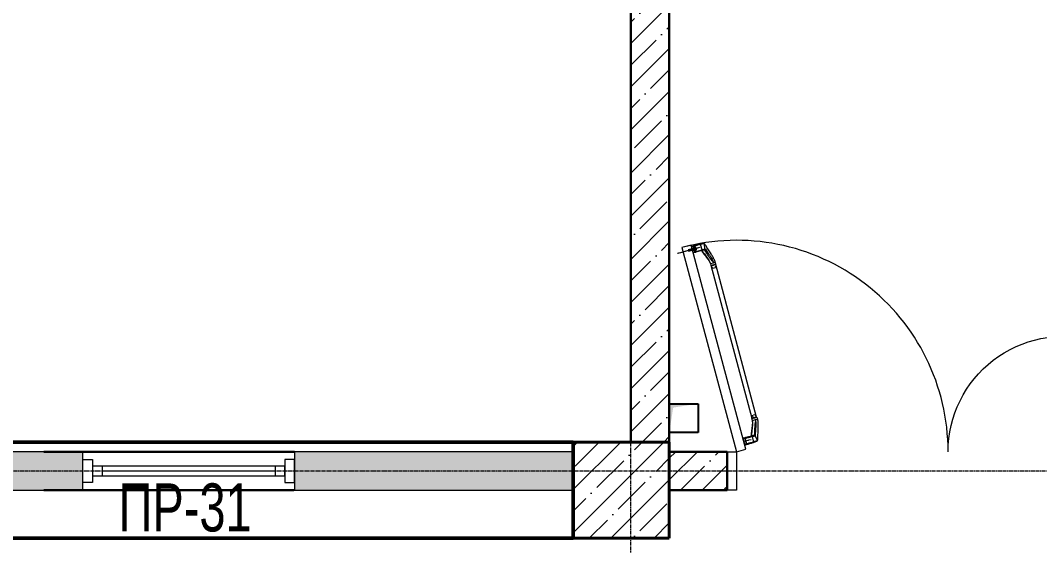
# Model space of a CAD drawing. Header units: millimetres. Extents: x -7155 to 483283, y -227682 to 148426.
# Drawn here: x 21025 to 26326, y 90511 to 93245 of the extents above; entities that cross this region are included whole.
import ezdxf
from ezdxf.enums import TextEntityAlignment as Align

# ---------------------------------------------------------------- set-up
doc = ezdxf.new("R2010")
doc.units = ezdxf.units.MM
for name, pattern in [('CENTER2', [28.575, 19.05, -3.175, 3.175, -3.175]), ('CENTERLINE', [30, 12, -1.5, 3, -1.5, 12]), ('HIDDEN', [9.525, 6.35, -3.175]), ('HIDDEN2', [4.7625, 3.175, -1.5875])]:
    doc.linetypes.add(name, pattern=pattern)
for name, color, linetype, lineweight in [('АР_Двери_внутренние', 5, 'Continuous', 9), ('АР_Двери_внутренние_антипаника', 7, 'Continuous', 0), ('АР_Колонны', 70, 'Continuous', 30), ('АР_Окна', 4, 'Continuous', 5), ('АР_Стены ЖБ', 7, 'Continuous', 30), ('АР_Стены ПЕНОблок', 52, 'Continuous', 20), ('АР_Штриховка', 8, 'Continuous', 0)]:
    doc.layers.add(name, color=color, linetype=linetype, lineweight=lineweight)
for name, color, linetype, lineweight, true_color in [('АР_Оси_РД_100', 7, 'Continuous', 0, 0x525252), ('РД_Витраж_вн', 7, 'Continuous', 25, 0x148aff), ('РД_Оси_100', 7, 'Continuous', 0, 0x525252)]:
    doc.layers.add(name, color=color, linetype=linetype, lineweight=lineweight, true_color=true_color)
for name, color, linetype, lineweight, plot in [('КР_Балки-0.5', 60, 'Continuous', 50, False), ('РД_Проем', 230, 'Continuous', 0, False), ('РД_проем_инж перемыч_подсчет', 50, 'Continuous', 30, False)]:
    doc.layers.add(name, color=color, linetype=linetype, lineweight=lineweight, plot=plot)
doc.layers.add('РД_Перемычка инж проемов', color=5, linetype='Continuous')
doc.styles.add('Arial0', font='arial.ttf')
doc.styles.add('ккк', font='isocpeur.ttf', dxfattribs={"width": 0.85, "oblique": 15})

# ---------------------------------------------------------------- blocks, each defined once
blk = doc.blocks.new('СОШ_2200_АР_ОСИ_М100_28.05.24')
at = {"layer": 'АР_Оси_РД_100', "linetype": 'CENTER2'}
for p, q in [((24200, -6155), (24200, 139938.679)), ((-5954.958, 90900), (119910, 90900))]:
    blk.add_line(p, q, dxfattribs=at)
blk = doc.blocks.new('MOK-МаркаПеремычки')
at = {"color": 0, "style": 'ккк', "oblique": 15, "width": 0.85}
blk.add_attdef('АР-ПРОЕМ:ПЕРЕМЫЧКА', text='', height=2.5, dxfattribs=at).set_placement((0, 0), align=Align.MIDDLE)

msp = doc.modelspace()

# ---------------------------------------------------------------- hatches: boundary and pattern name
at = {"layer": 'АР_Штриховка', "linetype": 'Continuous', "lineweight": 5, "true_color": 0x000000}
h = msp.add_hatch(dxfattribs=at)
h.set_pattern_fill('ANSI35', color=18, scale=25, angle=-360, style=0)
h.paths.add_polyline_path([(24400, 100100), (24200, 100100), (24200, 91050), (24400, 91050)], flags=0)
h = msp.add_hatch(dxfattribs=at)
h.set_pattern_fill('ANSI35', color=18, scale=25, style=0)
h.paths.add_polyline_path([(23900, 90550), (24400, 90550), (24400, 91050), (23900, 91050)], flags=0)
at = {"layer": 'АР_Штриховка', "linetype": 'Continuous', "lineweight": 0, "true_color": 0x000000}
h = msp.add_hatch(dxfattribs=at)
h.set_pattern_fill('AR-CONC', color=18, angle=45, style=0)
h.paths.add_polyline_path([(23900, 90800), (23900, 91000), (22450, 91000), (22450, 90800)], flags=0)
h.paths.add_polyline_path([(21350, 90800), (21350, 91000), (20840, 91000), (20773.3, 90950), (20840, 90800)], flags=0)
h.paths.add_polyline_path([(20840, 90800), (20773.3, 90950), (20640, 91000), (19650, 91000), (19650, 90800)], flags=0)
at = {"layer": 'АР_Штриховка', "linetype": 'Continuous', "lineweight": 5, "true_color": 0x000000}
h = msp.add_hatch(dxfattribs=at)
h.set_pattern_fill('ANSI35', color=18, scale=25, angle=360, style=0)
h.paths.add_polyline_path([(28600, 90800), (28400, 91000), (26500, 91000), (26500, 90800)], flags=0)
h.paths.add_polyline_path([(24700, 90800), (24700, 91000), (24400, 91000), (24400, 90800)], flags=0)

# ---------------------------------------------------------------- linework, layer by layer
at = {"color": 18, "linetype": 'Continuous', "true_color": 0x000000}
for p, q in [((24400, 91100), (24400, 91250)), ((24400, 91250), (24550, 91250)), ((24550, 91250), (24550, 91100)), ((24550, 91100), (24400, 91100))]:
    msp.add_line(p, q, dxfattribs=at)
msp.add_solid([(24400, 91100), (24400, 91250), (24420.2, 91229.5), (24550, 91250)], dxfattribs=at)
at = {"layer": 'АР_Двери_внутренние', "color": 18, "linetype": 'Continuous', "lineweight": 9, "true_color": 0x000000}
for points in [[(24750, 91000), (24798.3, 91012.9), (24513.6, 92075.5), (24465.3, 92062.5)], [(24750, 90800), (24700, 90800), (24700, 91000), (24750, 91000)]]:
    msp.add_lwpolyline(points, close=True, dxfattribs=at)
msp.add_arc((24750, 91000), 1100, 0, 105, dxfattribs=at)
at = {"layer": 'АР_Двери_внутренние', "color": 18, "linetype": 'Continuous', "lineweight": 9, "true_color": 0x000000, "extrusion": (0, 0, -1)}
msp.add_arc((-26450, 91000), 600, 0, 105, dxfattribs=at)
at = {"layer": 'АР_Двери_внутренние_антипаника', "color": 18, "linetype": 'Continuous', "true_color": 0x000000}
for p, q in [((24550.9, 92076), (24546.9, 92074.9)), ((24554.5, 92076.9), (24550.9, 92076)), ((24558.4, 92077.8), (24554.5, 92076.9)), ((24562.4, 92078.7), (24558.4, 92077.8)), ((24560.2, 92080.2), (24560.9, 92080.2)), ((24560.9, 92080.2), (24569.6, 92082)), ((24560.9, 92080.2), (24561.5, 92079.9)), ((24561.5, 92079.9), (24562, 92079.4)), ((24562, 92079.4), (24562.4, 92078.7)), ((24580.8, 92082.2), (24562.4, 92078.6)), ((24562.8, 92080.6), (24562.4, 92080.5)), ((24570, 92050.1), (24562.4, 92078.7)), ((24570, 92050.2), (24562.4, 92078.6)), ((24569.6, 92082), (24578.8, 92083.7)), ((24579.1, 92083.7), (24578.8, 92083.7)), ((24579.4, 92083.7), (24579.1, 92083.7)), ((24580, 92083.4), (24579.4, 92083.7)), ((24581.1, 92083.5), (24579.4, 92083.7)), ((24580.5, 92082.9), (24580, 92083.4)), ((24580.8, 92082.2), (24580.5, 92082.9)), ((24581.5, 92082.1), (24580.8, 92082.2)), ((24583.1, 92082.1), (24581.1, 92083.5)), ((24582.3, 92081.7), (24581.5, 92082.1)), ((24583.7, 92080.6), (24582.3, 92081.7)), ((24584.4, 92080.8), (24583.1, 92082.1)), ((24583.2, 92082.1), (24583.1, 92082.1)), ((24583.6, 92081.4), (24583.2, 92082.1)), ((24583.7, 92080.6), (24583.6, 92081.4)), ((24585.5, 92055.7), (24583.7, 92080.6)), ((24585.5, 92079.1), (24584.4, 92080.8)), ((24590.9, 92070.6), (24585.5, 92079.1)), ((24518.7, 92056.3), (24497.2, 92050.6)), ((24498, 92047.6), (24518.9, 92055.6)), ((24520.9, 92048.4), (24498.8, 92044.8)), ((24521.1, 92047.6), (24499.6, 92041.9)), ((24515.2, 92069.6), (24524.3, 92071.9)), ((24524.6, 92034.3), (24515.2, 92069.6)), ((24524.7, 92067.9), (24516.2, 92065.7)), ((24523.6, 92038.2), (24532, 92040.6)), ((24524.1, 92071.6), (24524.3, 92071.9)), ((24524.1, 92070.8), (24524.1, 92071.6)), ((24524.2, 92070.1), (24524.1, 92070.8)), ((24524.3, 92069.4), (24524.2, 92070.1)), ((24525.2, 92071.9), (24524.3, 92071.9)), ((24524.5, 92068.7), (24524.3, 92069.4)), ((24524.7, 92067.9), (24524.5, 92068.7)), ((24533.7, 92036.9), (24524.6, 92034.3)), ((24524.7, 92067.9), (24527.1, 92068.5)), ((24532, 92040.6), (24524.7, 92067.9)), ((24525.7, 92071.8), (24525.2, 92071.9)), ((24526.2, 92071.5), (24525.7, 92071.8)), ((24526.6, 92071.2), (24526.2, 92071.5)), ((24527, 92070.7), (24526.6, 92071.2)), ((24527.4, 92069.7), (24527, 92070.7)), ((24527.1, 92069.3), (24527, 92069)), ((24527, 92069), (24527.1, 92068.8)), ((24527.2, 92069.6), (24527.1, 92069.3)), ((24527.1, 92068.8), (24527.1, 92068.5)), ((24527.1, 92068.5), (24534.4, 92041.2)), ((24527.4, 92069.7), (24527.2, 92069.6)), ((24530.9, 92070.6), (24527.4, 92069.7)), ((24534.9, 92071.7), (24530.9, 92070.6)), ((24532, 92040.6), (24534.4, 92041.2)), ((24532.2, 92039.8), (24532, 92040.6)), ((24532.1, 92064.7), (24532.3, 92064.8)), ((24532.1, 92064.7), (24533.5, 92062.8)), ((24532.5, 92039.1), (24532.2, 92039.8)), ((24535.7, 92064.1), (24532.3, 92064.8)), ((24532.3, 92064.8), (24533.7, 92062.9)), ((24532.7, 92038.4), (24532.5, 92039.1)), ((24533, 92037.8), (24532.7, 92038.4)), ((24533.4, 92037.1), (24533, 92037.8)), ((24533.7, 92036.9), (24533.4, 92037.1)), ((24533.5, 92062.8), (24534.7, 92060.6)), ((24533.7, 92062.9), (24534.9, 92060.7)), ((24535.7, 92037.5), (24533.7, 92036.9)), ((24533.7, 92036.9), (24534.5, 92037.3)), ((24535.7, 92058.2), (24534.3, 92055.8)), ((24534.3, 92055.8), (24534.6, 92055.9)), ((24534.3, 92055.8), (24536.7, 92054.5)), ((24535.3, 92061.7), (24534.4, 92063.4)), ((24534.4, 92063.4), (24536, 92063)), ((24534.4, 92063.2), (24535.8, 92063)), ((24534.4, 92041.2), (24534.5, 92041)), ((24534.5, 92041), (24534.6, 92040.8)), ((24534.5, 92037.3), (24534.8, 92037.7)), ((24535.9, 92058.3), (24534.6, 92055.9)), ((24534.6, 92055.9), (24536.9, 92054.5)), ((24534.6, 92040.8), (24534.7, 92040.7)), ((24534.7, 92060.6), (24535.7, 92058.2)), ((24534.7, 92040.7), (24534.8, 92040.5)), ((24534.8, 92040.5), (24535, 92040.4)), ((24534.8, 92037.7), (24535.1, 92038.2)), ((24538.6, 92072.7), (24534.9, 92071.7)), ((24534.9, 92060.7), (24535.9, 92058.3)), ((24535, 92040.4), (24535.3, 92040.3)), ((24535.1, 92038.2), (24535.3, 92038.7)), ((24536.1, 92059.9), (24535.3, 92061.7)), ((24535.3, 92040.3), (24538.8, 92041.3)), ((24535.4, 92039.3), (24535.3, 92040.3)), ((24535.3, 92038.7), (24535.4, 92039.3)), ((24536, 92063), (24535.7, 92064.1)), ((24535.7, 92058.2), (24535.9, 92058.3)), ((24537.8, 92038.1), (24535.7, 92037.5)), ((24537.3, 92065.4), (24535.8, 92064.2)), ((24535.8, 92064.2), (24536, 92064.3)), ((24535.8, 92064.2), (24536.2, 92062.8)), ((24535.8, 92063), (24536, 92063)), ((24535.8, 92056.2), (24536.8, 92058)), ((24537.6, 92055.2), (24535.8, 92056.2)), ((24537.5, 92065.4), (24536, 92064.3)), ((24536, 92064.3), (24536.4, 92062.8)), ((24536.8, 92058), (24536.1, 92059.9)), ((24536.2, 92062.8), (24536.4, 92062.8)), ((24536.2, 92062.8), (24538.1, 92062.5)), ((24536.4, 92062.8), (24538.3, 92062.6)), ((24536.5, 92061.7), (24536.7, 92061.7)), ((24536.5, 92061.7), (24536.8, 92060.5)), ((24537.2, 92064.3), (24536.6, 92063.9)), ((24536.6, 92063.9), (24536.7, 92063.4)), ((24536.7, 92063.4), (24537.4, 92063.4)), ((24538.4, 92062.2), (24536.7, 92061.7)), ((24536.7, 92061.7), (24537.1, 92060.5)), ((24536.7, 92054.5), (24536.9, 92054.5)), ((24536.7, 92054.5), (24537.1, 92051.9)), ((24536.8, 92060.5), (24537.1, 92060.5)), ((24536.8, 92060.5), (24537.9, 92060.3)), ((24537.1, 92049.4), (24536.8, 92047)), ((24536.8, 92047), (24537.1, 92047.1)), ((24536.9, 92054.5), (24537.3, 92051.9)), ((24537.2, 92063.4), (24537, 92064.2)), ((24537.1, 92060.5), (24538.1, 92060.4)), ((24537.9, 92060.1), (24537.1, 92059.4)), ((24537.1, 92059.4), (24537.3, 92059.5)), ((24537.1, 92059.4), (24537.4, 92058.2)), ((24537.1, 92051.9), (24537.1, 92049.4)), ((24537.3, 92049.4), (24537.1, 92047.1)), ((24537.1, 92047.1), (24539.7, 92049.4)), ((24537.4, 92063.4), (24537.2, 92064.3)), ((24537.3, 92065.4), (24537.5, 92065.4)), ((24538.2, 92060.1), (24537.3, 92059.5)), ((24537.3, 92059.5), (24537.7, 92058.3)), ((24537.3, 92051.9), (24537.3, 92049.4)), ((24537.4, 92058.2), (24537.7, 92058.3)), ((24537.8, 92064.6), (24537.5, 92065.4)), ((24537.5, 92064.5), (24537.8, 92064.6)), ((24537.8, 92063.4), (24537.5, 92064.5)), ((24537.5, 92061.2), (24538.6, 92061.5)), ((24537.5, 92060.9), (24537.5, 92061.2)), ((24538.8, 92060.8), (24537.5, 92060.9)), ((24537.9, 92053.2), (24537.6, 92055.2)), ((24537.7, 92058.3), (24539.3, 92058.7)), ((24538.1, 92063.4), (24537.8, 92063.4)), ((24537.9, 92057.6), (24537.8, 92057.5)), ((24537.8, 92057.5), (24537.8, 92057.4)), ((24537.8, 92057.4), (24537.8, 92057.2)), ((24537.8, 92057.2), (24537.8, 92057.1)), ((24537.8, 92057.1), (24537.8, 92056.9)), ((24537.8, 92056.9), (24537.8, 92056.8)), ((24537.8, 92056.8), (24538.2, 92055.3)), ((24537.8, 92056.8), (24538, 92056.8)), ((24567.6, 92047.3), (24537.8, 92038.1)), ((24537.9, 92060.3), (24538.1, 92060.4)), ((24537.9, 92060.3), (24537.9, 92060.1)), ((24537.9, 92060.1), (24538.2, 92060.1)), ((24537.9, 92059.4), (24539, 92060.1)), ((24538, 92059.1), (24537.9, 92059.4)), ((24538, 92057.8), (24537.9, 92057.7)), ((24537.9, 92057.7), (24537.9, 92057.6)), ((24538.1, 92051.3), (24537.9, 92053.2)), ((24539.1, 92059.4), (24538, 92059.1)), ((24538.1, 92057.8), (24538, 92057.8)), ((24538.1, 92057.7), (24538, 92057.6)), ((24538, 92057.6), (24538, 92057.4)), ((24538, 92057.4), (24538, 92057.3)), ((24538, 92057.3), (24538, 92057.2)), ((24538, 92057.2), (24538, 92057)), ((24538, 92057), (24538, 92056.8)), ((24538, 92056.8), (24538.4, 92055.4)), ((24538.3, 92062.6), (24538.1, 92063.4)), ((24538.1, 92062.5), (24538.3, 92062.6)), ((24538.1, 92060.4), (24538.2, 92060.1)), ((24538.2, 92057.8), (24538.1, 92057.7)), ((24538.1, 92049.4), (24538.1, 92051.3)), ((24539.4, 92050.5), (24538.1, 92049.4)), ((24539.2, 92050.4), (24538.1, 92049.5)), ((24538.3, 92057.8), (24538.2, 92057.8)), ((24538.2, 92057.8), (24538.2, 92057.8)), ((24538.2, 92055.3), (24538.4, 92055.4)), ((24538.4, 92057.8), (24538.3, 92057.8)), ((24538.6, 92061.5), (24538.4, 92062.2)), ((24538.5, 92057.8), (24538.4, 92057.8)), ((24538.5, 92057), (24538.4, 92057)), ((24538.5, 92057), (24538.4, 92057)), ((24538.4, 92057), (24538.4, 92057)), ((24538.4, 92057), (24538.4, 92056.9)), ((24538.4, 92056.9), (24538.4, 92056.9)), ((24538.4, 92056.9), (24538.4, 92056.8)), ((24538.4, 92056.8), (24538.4, 92056.8)), ((24538.4, 92056.8), (24538.4, 92056.7)), ((24538.4, 92056.7), (24538.6, 92056.1)), ((24538.4, 92056.7), (24538.4, 92056.7)), ((24538.4, 92055.4), (24540.1, 92055.8)), ((24538.6, 92057.8), (24538.5, 92057.8)), ((24538.5, 92057), (24538.6, 92057)), ((24538.5, 92056.9), (24538.5, 92057)), ((24538.6, 92057), (24538.5, 92057)), ((24538.5, 92057), (24538.5, 92057)), ((24538.6, 92056.9), (24538.5, 92056.9)), ((24538.5, 92056.9), (24538.5, 92056.9)), ((24538.6, 92054.5), (24538.5, 92054.3)), ((24538.5, 92054.3), (24538.5, 92054.2)), ((24538.5, 92054.2), (24538.6, 92054)), ((24543.1, 92073.9), (24538.6, 92072.7)), ((24538.7, 92057.7), (24538.6, 92057.8)), ((24538.6, 92057), (24538.6, 92057.1)), ((24538.6, 92057.1), (24538.6, 92057)), ((24538.7, 92057), (24538.6, 92057)), ((24538.6, 92056.8), (24538.6, 92056.9)), ((24538.6, 92056.7), (24538.8, 92056.8)), ((24538.6, 92056.7), (24538.6, 92056.8)), ((24538.8, 92056.1), (24538.6, 92056.7)), ((24538.6, 92056.1), (24539, 92056.2)), ((24538.7, 92054.8), (24538.6, 92054.7)), ((24538.6, 92054.7), (24538.6, 92054.6)), ((24538.6, 92054.6), (24538.6, 92054.5)), ((24538.6, 92054), (24538.6, 92053.9)), ((24538.6, 92053.9), (24538.8, 92053.9)), ((24538.6, 92053.9), (24538.7, 92053.3)), ((24538.8, 92057.6), (24538.7, 92057.7)), ((24538.8, 92057), (24538.7, 92057)), ((24538.7, 92057), (24538.7, 92057)), ((24538.8, 92054.9), (24538.7, 92054.8)), ((24538.7, 92053.3), (24539, 92053.4)), ((24538.7, 92053.3), (24538.8, 92053.1)), ((24539, 92060.1), (24538.8, 92060.8)), ((24539.3, 92058.2), (24538.8, 92057.6)), ((24538.9, 92057.4), (24538.8, 92057.6)), ((24538.8, 92056.9), (24538.8, 92057)), ((24538.8, 92056.8), (24538.8, 92056.9)), ((24538.8, 92056.9), (24538.8, 92056.9)), ((24539, 92056.2), (24538.8, 92056.8)), ((24538.9, 92054.9), (24538.8, 92054.9)), ((24538.9, 92054.8), (24538.8, 92054.7)), ((24538.8, 92054.7), (24538.8, 92054.6)), ((24538.8, 92054.6), (24538.8, 92054.4)), ((24538.8, 92054.4), (24538.8, 92054.3)), ((24538.8, 92054.3), (24538.8, 92054.1)), ((24538.8, 92054.1), (24538.8, 92053.9)), ((24538.8, 92053.9), (24539, 92053.4)), ((24538.8, 92053.1), (24538.9, 92053)), ((24538.8, 92041.3), (24542.9, 92042.4)), ((24539.5, 92058.2), (24538.9, 92057.4)), ((24539, 92055), (24538.9, 92054.9)), ((24538.9, 92054.9), (24539.1, 92055)), ((24538.9, 92054.9), (24538.9, 92054.8)), ((24538.9, 92053), (24539, 92052.8)), ((24539.1, 92055), (24539, 92055)), ((24539, 92053.4), (24539, 92053.2)), ((24539, 92053.2), (24539.1, 92053)), ((24539, 92052.8), (24539.1, 92052.7)), ((24539.3, 92058.7), (24539.1, 92059.4)), ((24539.1, 92056.7), (24539.7, 92057.4)), ((24539.3, 92056.2), (24539.1, 92056.7)), ((24539.7, 92055.2), (24539.1, 92055)), ((24539.1, 92053), (24539.2, 92052.9)), ((24539.1, 92052.7), (24539.2, 92052.6)), ((24539.3, 92054.2), (24539.2, 92054.2)), ((24539.2, 92054.2), (24539.2, 92054.1)), ((24539.2, 92054.1), (24539.2, 92054.1)), ((24539.2, 92054.1), (24539.2, 92054)), ((24539.2, 92054), (24539.2, 92053.9)), ((24539.2, 92053.9), (24539.2, 92053.8)), ((24539.2, 92053.8), (24539.3, 92053.6)), ((24539.2, 92052.9), (24539.3, 92052.7)), ((24539.2, 92052.6), (24539.3, 92052.5)), ((24539.2, 92050.4), (24539.4, 92050.5)), ((24539.3, 92058.2), (24539.5, 92058.2)), ((24540, 92056.4), (24539.3, 92056.2)), ((24539.9, 92054.4), (24539.3, 92054.3)), ((24539.3, 92054.3), (24539.3, 92054.3)), ((24539.3, 92054.3), (24539.3, 92054.2)), ((24539.3, 92053.6), (24539.3, 92053.6)), ((24539.3, 92053.6), (24539.3, 92053.5)), ((24539.3, 92053.5), (24539.3, 92053.5)), ((24539.3, 92053.5), (24539.4, 92053.4)), ((24539.3, 92052.7), (24539.4, 92052.7)), ((24539.3, 92052.5), (24539.4, 92052.5)), ((24539.4, 92051.7), (24539.3, 92051.6)), ((24539.3, 92051.6), (24539.3, 92051.4)), ((24539.3, 92051.4), (24539.3, 92051.3)), ((24539.3, 92051.3), (24539.3, 92051.1)), ((24539.3, 92051.1), (24539.4, 92050.9)), ((24539.4, 92053.4), (24539.4, 92053.4)), ((24539.4, 92053.4), (24539.5, 92053.3)), ((24539.4, 92052.7), (24539.5, 92052.6)), ((24539.4, 92052.5), (24539.5, 92052.5)), ((24539.5, 92051.9), (24539.4, 92051.8)), ((24539.4, 92051.8), (24539.4, 92051.7)), ((24539.4, 92050.9), (24539.6, 92051)), ((24539.4, 92050.9), (24539.8, 92049.5)), ((24539.7, 92049.4), (24539.4, 92050.5)), ((24539.7, 92057.4), (24539.5, 92058.2)), ((24539.5, 92053.3), (24539.5, 92053.3)), ((24539.5, 92053.3), (24539.6, 92053.3)), ((24539.5, 92052.5), (24539.8, 92052.6)), ((24539.5, 92052.6), (24539.6, 92052.6)), ((24539.6, 92052), (24539.5, 92051.9)), ((24539.6, 92051.6), (24539.5, 92051.5)), ((24539.5, 92051.5), (24539.5, 92051.3)), ((24539.5, 92051.3), (24539.6, 92051.2)), ((24539.6, 92053.3), (24540.1, 92053.5)), ((24539.6, 92053.3), (24539.6, 92053.3)), ((24539.6, 92052.6), (24539.8, 92052.6)), ((24539.7, 92052), (24539.6, 92052)), ((24539.7, 92051.9), (24539.6, 92051.8)), ((24539.6, 92051.8), (24539.6, 92051.6)), ((24539.6, 92051.2), (24539.6, 92051)), ((24539.6, 92051), (24540, 92049.5)), ((24539.8, 92055.2), (24539.7, 92055.2)), ((24539.7, 92054.4), (24539.9, 92054.4)), ((24539.8, 92054.3), (24539.7, 92054.4)), ((24539.7, 92054.4), (24539.7, 92054.4)), ((24539.7, 92054.4), (24539.7, 92054.4)), ((24539.7, 92052), (24539.9, 92052.1)), ((24539.8, 92052), (24539.7, 92052)), ((24539.7, 92052), (24539.7, 92051.9)), ((24539.9, 92055.1), (24539.8, 92055.2)), ((24539.9, 92054.3), (24539.8, 92054.3)), ((24539.8, 92054.3), (24539.8, 92054.3)), ((24539.8, 92052.6), (24540.4, 92052.7)), ((24539.9, 92052.1), (24539.8, 92052)), ((24539.8, 92049.5), (24540, 92049.5)), ((24540.1, 92055.1), (24539.9, 92055.1)), ((24540, 92054.4), (24539.9, 92054.4)), ((24539.9, 92054.4), (24539.9, 92054.4)), ((24539.9, 92054.2), (24539.9, 92054.3)), ((24540, 92054.1), (24539.9, 92054.2)), ((24539.9, 92054.2), (24539.9, 92054.2)), ((24539.9, 92053.4), (24540, 92053.4)), ((24540.5, 92052.2), (24539.9, 92052.1)), ((24540, 92051.2), (24539.9, 92051.2)), ((24539.9, 92051.2), (24540, 92051.1)), ((24540.1, 92055.8), (24540, 92056.4)), ((24540.1, 92054.3), (24540, 92054.4)), ((24540, 92054.4), (24540, 92054.4)), ((24540, 92054.4), (24540, 92054.4)), ((24540, 92054), (24540.2, 92054.1)), ((24540, 92054), (24540, 92054.1)), ((24540, 92053.9), (24540, 92054)), ((24540, 92053.9), (24540.3, 92053.9)), ((24540, 92053.8), (24540, 92053.9)), ((24540.1, 92053.7), (24540, 92053.8)), ((24540, 92053.5), (24540, 92053.6)), ((24540, 92053.6), (24540.1, 92053.6)), ((24540, 92053.4), (24540, 92053.5)), ((24540, 92053.5), (24540, 92053.5)), ((24540.1, 92051.4), (24540, 92051.4)), ((24540, 92051.4), (24540, 92051.4)), ((24540, 92051.4), (24540, 92051.3)), ((24540, 92051.3), (24540, 92051.2)), ((24540, 92051.1), (24540, 92051)), ((24540, 92051), (24540.2, 92050.3)), ((24540, 92049.5), (24541.7, 92050)), ((24540.2, 92055), (24540.1, 92055.1)), ((24540.2, 92054.2), (24540.1, 92054.3)), ((24540.1, 92054.3), (24540.1, 92054.3)), ((24540.1, 92053.6), (24540.1, 92053.7)), ((24540.1, 92053.5), (24540.2, 92053.5)), ((24540.6, 92051.6), (24540.1, 92051.4)), ((24540.1, 92051.4), (24540.1, 92051.4)), ((24540.3, 92054.9), (24540.2, 92055)), ((24540.2, 92054.1), (24540.2, 92054.2)), ((24540.2, 92054.2), (24540.2, 92054.2)), ((24540.3, 92053.9), (24540.2, 92054.1)), ((24540.2, 92053.5), (24540.2, 92053.6)), ((24540.2, 92053.6), (24540.3, 92053.6)), ((24540.2, 92053.5), (24540.2, 92053.5)), ((24540.2, 92050.3), (24541.1, 92050.6)), ((24540.4, 92054.7), (24540.3, 92054.9)), ((24540.3, 92053.8), (24540.3, 92053.9)), ((24540.3, 92053.7), (24540.3, 92053.8)), ((24540.3, 92053.8), (24540.3, 92053.8)), ((24540.3, 92053.6), (24540.3, 92053.7)), ((24540.4, 92054.6), (24540.4, 92054.7)), ((24540.5, 92054.4), (24540.4, 92054.6)), ((24540.4, 92052.7), (24540.5, 92052.8)), ((24540.4, 92051.5), (24540.6, 92051.6)), ((24540.5, 92051.5), (24540.4, 92051.5)), ((24540.7, 92053.8), (24540.5, 92054.4)), ((24540.5, 92052.8), (24540.6, 92052.9)), ((24540.5, 92052.8), (24540.5, 92052.8)), ((24540.6, 92052.3), (24540.5, 92052.2)), ((24540.6, 92051.5), (24540.5, 92051.5)), ((24540.5, 92051.5), (24540.5, 92051.5)), ((24540.5, 92051.5), (24540.5, 92051.5)), ((24540.6, 92052.9), (24540.7, 92053)), ((24540.7, 92052.2), (24540.6, 92052.3)), ((24540.7, 92051.6), (24540.6, 92051.6)), ((24540.6, 92051.4), (24540.6, 92051.5)), ((24540.7, 92051.4), (24540.6, 92051.4)), ((24540.7, 92053.6), (24540.7, 92053.8)), ((24540.7, 92053.5), (24540.7, 92053.6)), ((24540.7, 92053.3), (24540.7, 92053.5)), ((24540.7, 92053.2), (24540.7, 92053.3)), ((24540.7, 92053), (24540.7, 92053.2)), ((24540.8, 92052.2), (24540.7, 92052.2)), ((24540.8, 92051.6), (24540.7, 92051.6)), ((24540.7, 92051.6), (24540.7, 92051.6)), ((24540.7, 92051.3), (24540.7, 92051.4)), ((24540.7, 92051.2), (24541, 92051.3)), ((24540.7, 92051.2), (24540.7, 92051.3)), ((24540.7, 92051.3), (24540.7, 92051.3)), ((24540.9, 92050.5), (24540.7, 92051.2)), ((24541, 92052.1), (24540.8, 92052.2)), ((24540.8, 92051.5), (24540.8, 92051.6)), ((24540.9, 92051.5), (24540.8, 92051.5)), ((24540.8, 92051.5), (24540.8, 92051.5)), ((24540.9, 92051.4), (24540.9, 92051.5)), ((24540.9, 92051.3), (24540.9, 92051.4)), ((24541, 92051.3), (24540.9, 92051.3)), ((24541.1, 92051.9), (24541, 92052.1)), ((24541.1, 92050.6), (24541, 92051.3)), ((24541.2, 92051.8), (24541.1, 92051.9)), ((24541.2, 92051.6), (24541.2, 92051.8)), ((24541.3, 92051.5), (24541.2, 92051.6)), ((24541.7, 92050), (24541.3, 92051.5)), ((24542.9, 92042.4), (24546.7, 92043.4)), ((24546.9, 92074.9), (24543.1, 92073.9)), ((24546.7, 92043.4), (24551.2, 92044.6)), ((24551.2, 92044.6), (24555.1, 92045.7)), ((24555.1, 92045.7), (24558.2, 92046.5)), ((24558.2, 92046.5), (24561, 92047.3)), ((24561, 92047.3), (24564, 92048.2)), ((24564, 92048.2), (24567, 92049.1)), ((24567, 92049.1), (24570, 92050.1)), ((24569, 92047.7), (24567.6, 92047.3)), ((24567.6, 92047.3), (24568.2, 92046.7)), ((24567.9, 92047.3), (24569.8, 92048)), ((24568, 92047.4), (24568.6, 92047.4)), ((24568.2, 92046.7), (24573.3, 92039)), ((24568.2, 92046.7), (24568.5, 92046.4)), ((24568.5, 92046.4), (24568.9, 92046.2)), ((24568.6, 92047.4), (24568.8, 92047.3)), ((24568.8, 92047.3), (24569, 92047.3)), ((24568.9, 92046.2), (24569.5, 92046.2)), ((24569.5, 92048), (24569, 92047.7)), ((24569, 92047.3), (24569.2, 92047.2)), ((24569.2, 92047.2), (24569.8, 92047)), ((24569.9, 92048.6), (24569.5, 92048)), ((24569.5, 92046.2), (24570.7, 92046.4)), ((24569.8, 92048), (24569.7, 92048.1)), ((24569.8, 92048), (24571.2, 92048.4)), ((24569.8, 92047), (24570.5, 92046.6)), ((24570.1, 92049.3), (24569.9, 92048.6)), ((24570, 92050.2), (24573.2, 92051.3)), ((24570.1, 92049.9), (24570, 92050.2)), ((24570, 92050.1), (24570.1, 92049.3)), ((24570.1, 92049.8), (24570.1, 92049.9)), ((24570.5, 92046.6), (24570.7, 92046.4)), ((24571.1, 92046.5), (24570.7, 92046.4)), ((24570.7, 92046.4), (24576.6, 92037.3)), ((24578.2, 92048.9), (24571.1, 92046.5)), ((24571.2, 92048.4), (24572.2, 92048.8)), ((24572.2, 92048.8), (24572.7, 92048.9)), ((24572.7, 92049.1), (24572.8, 92049.2)), ((24572.7, 92048.9), (24572.7, 92049.1)), ((24572.7, 92048.9), (24572.7, 92048.9)), ((24572.8, 92049.2), (24573.4, 92049.3)), ((24573.2, 92051.3), (24575.9, 92052.2)), ((24573.4, 92049.3), (24573.3, 92049.3)), ((24573.3, 92039), (24577.9, 92032.3)), ((24575.9, 92052.2), (24578.6, 92053.1)), ((24576.6, 92037.3), (24582.3, 92029.2)), ((24577.9, 92032.3), (24582, 92026.4)), ((24583.6, 92050.7), (24578.2, 92048.9)), ((24578.6, 92053.1), (24581.3, 92054)), ((24581.3, 92054), (24584.1, 92055)), ((24582, 92026.4), (24585.8, 92021.3)), ((24582.3, 92029.2), (24587.6, 92021.8)), ((24583.6, 92053), (24583, 92052.6)), ((24583.1, 92052.6), (24583, 92052.6)), ((24583.1, 92052.5), (24583.1, 92052.6)), ((24583.1, 92052.4), (24583.1, 92052.5)), ((24583.2, 92052.3), (24583.1, 92052.4)), ((24584.1, 92052.7), (24583.2, 92052.2)), ((24583.2, 92052.2), (24583.2, 92052.3)), ((24583.4, 92052.1), (24583.2, 92052.2)), ((24583.5, 92051.6), (24583.4, 92052.1)), ((24583.5, 92051.2), (24583.5, 92051.6)), ((24583.5, 92051), (24583.5, 92051.2)), ((24583.6, 92050.7), (24583.5, 92051)), ((24584, 92053.5), (24583.6, 92053)), ((24584.9, 92051.3), (24583.6, 92050.7)), ((24589.3, 92041.6), (24583.6, 92050.7)), ((24583.6, 92050.7), (24583.6, 92050.7)), ((24584.2, 92054.3), (24584, 92053.5)), ((24584.1, 92055), (24584.2, 92054.3)), ((24584.1, 92055), (24584.2, 92055)), ((24584.9, 92053.6), (24584.1, 92052.7)), ((24584.2, 92055), (24584.3, 92055.1)), ((24584.3, 92055.1), (24584.4, 92055.2)), ((24584.3, 92055.1), (24584.3, 92055.1)), ((24584.4, 92055.2), (24584.7, 92055.5)), ((24584.4, 92055.2), (24584.4, 92055.2)), ((24584.4, 92055.2), (24584.4, 92055.2)), ((24584.4, 92055.2), (24584.4, 92055.2)), ((24584.4, 92055.2), (24584.4, 92055.2)), ((24584.4, 92055.2), (24584.4, 92055.2)), ((24584.4, 92055.2), (24584.4, 92055.2)), ((24584.4, 92055.2), (24584.4, 92055.2)), ((24584.4, 92055.2), (24584.4, 92055.2)), ((24584.4, 92055.2), (24584.4, 92055.2)), ((24584.4, 92055.2), (24584.4, 92055.2)), ((24584.4, 92055.2), (24584.4, 92055.2)), ((24584.4, 92055.2), (24584.4, 92055.2)), ((24584.7, 92055.5), (24585.1, 92055.7)), ((24585.4, 92054.6), (24584.9, 92053.6)), ((24586.2, 92052.1), (24584.9, 92051.3)), ((24585.1, 92055.7), (24585.3, 92055.7)), ((24585.3, 92055.7), (24585.5, 92055.7)), ((24585.5, 92055.7), (24585.4, 92054.6)), ((24585.5, 92055.7), (24586.7, 92055.2)), ((24587.3, 92053.1), (24586.2, 92052.1)), ((24586.7, 92055.2), (24587.3, 92054.8)), ((24587.3, 92054.8), (24587.9, 92054.1)), ((24587.9, 92054.1), (24587.3, 92053.1)), ((24587.9, 92054.1), (24593.7, 92045.2)), ((24594.4, 92033.3), (24589.3, 92041.6)), ((24595.7, 92063), (24590.9, 92070.6)), ((24593.7, 92045.2), (24599.2, 92037.3)), ((24599.1, 92025.7), (24594.4, 92033.3)), ((24600.1, 92056.2), (24595.7, 92063)), ((24603.5, 92018.9), (24599.1, 92025.7)), ((24599.2, 92037.3), (24604.2, 92030.2)), ((24604, 92050.1), (24600.1, 92056.2)), ((24607.5, 92044.6), (24604, 92050.1)), ((24604.2, 92030.2), (24608.9, 92023.7)), ((24610.7, 92039.6), (24607.5, 92044.6)), ((24608.9, 92023.7), (24613, 92017.6)), ((24613.5, 92035.2), (24610.7, 92039.6)), ((24616.9, 92029.7), (24613.5, 92035.2)), ((24619.8, 92025), (24616.9, 92029.7)), ((24622.3, 92021), (24619.8, 92025)), ((24585.8, 92021.3), (24589.2, 92016.8)), ((24587.6, 92021.8), (24592.5, 92015.2)), ((24589.2, 92016.8), (24592.2, 92012.9)), ((24592.2, 92012.9), (24594.9, 92009.3)), ((24592.5, 92015.2), (24597, 92009.2)), ((24594.9, 92009.3), (24597.3, 92006.2)), ((24597, 92009.2), (24600.9, 92003.7)), ((24597.3, 92006.2), (24600, 92002.5)), ((24600, 92002.5), (24602.3, 91999.4)), ((24600.9, 92003.7), (24604.3, 91998.6)), ((24602.3, 91999.4), (24604.6, 91996.1)), ((24607.7, 92012.7), (24603.5, 92018.9)), ((24604.3, 91998.6), (24607.1, 91994.1)), ((24604.6, 91996.1), (24607, 91992.5)), ((24607, 91992.5), (24609.4, 91988.6)), ((24607.1, 91994.1), (24609.3, 91989.9)), ((24611.6, 92007.2), (24607.7, 92012.7)), ((24609.3, 91989.9), (24610.5, 91987)), ((24609.4, 91988.6), (24611.5, 91984.5)), ((24610.5, 91987), (24611.7, 91984.4)), ((24611.5, 91984.7), (24612.1, 91983.3)), ((24615.3, 92002.2), (24611.6, 92007.2)), ((24612.1, 91983.3), (24613, 91981.1)), ((24613, 92017.6), (24616.8, 92011.9)), ((24613.7, 91978.8), (24613, 91981.1)), ((24613.7, 91978.8), (24616.3, 91969.1)), ((24613.8, 91978.8), (24613.9, 91978.8)), ((24613.9, 91978.8), (24629, 91982.9)), ((24618.7, 91997.7), (24615.3, 92002.2)), ((24616.3, 91969.1), (24631.6, 91973.2)), ((24616.8, 92011.9), (24620.1, 92006.5)), ((24631.3, 91972.1), (24617.5, 91968.4)), ((24621.9, 91993.7), (24618.7, 91997.7)), ((24620.1, 92006.5), (24622.8, 92001.2)), ((24624.2, 91991), (24621.9, 91993.7)), ((24624.3, 92017.7), (24622.3, 92021)), ((24622.8, 92001.2), (24625, 91996.2)), ((24626.2, 91988.4), (24624.2, 91991)), ((24626, 92014.8), (24624.3, 92017.7)), ((24625, 91996.2), (24626.3, 91992.5)), ((24627.4, 92012.3), (24626, 92014.8)), ((24627.9, 91985.7), (24626.2, 91988.4)), ((24626.3, 91992.5), (24627.3, 91989)), ((24627.3, 91989), (24628.2, 91985.9)), ((24628.5, 92010.4), (24627.4, 92012.3)), ((24629, 91982.9), (24627.9, 91985.7)), ((24628.2, 91985.9), (24629, 91982.9)), ((24629.5, 92008.7), (24628.5, 92010.4)), ((24629, 91982.9), (24639.3, 91985.6)), ((24630.6, 92006.6), (24629.5, 92008.7)), ((24631.9, 92004.1), (24630.6, 92006.6)), ((24641.2, 91974.7), (24631.3, 91972.1)), ((24631.6, 91973.2), (24641.9, 91976)), ((24633.4, 92001.1), (24631.9, 92004.1)), ((24635, 91997.7), (24633.4, 92001.1)), ((24635.5, 91996.5), (24635, 91997.7)), ((24636, 91995.3), (24635.5, 91996.5)), ((24636.5, 91994.1), (24636, 91995.3)), ((24636.9, 91993.1), (24636.5, 91994.1)), ((24637.2, 91992.1), (24636.9, 91993.1)), ((24637.9, 91990.2), (24637.2, 91992.1)), ((24639.3, 91985.6), (24637.9, 91990.2)), ((24641.9, 91976), (24639.3, 91985.6)), ((24641.9, 91976), (24639.3, 91985.6)), ((24854.2, 91179.9), (24641.2, 91974.7)), ((24830.6, 91173.6), (24617.5, 91968.4)), ((24829.9, 91172.4), (24845.1, 91176.5)), ((24844.3, 91177.3), (24830.6, 91173.6)), ((24854.2, 91179.9), (24844.3, 91177.3)), ((24845.1, 91176.5), (24855.4, 91179.2)), ((24855.4, 91179.2), (24858, 91169.6)), ((24855.4, 91179.2), (24858, 91169.6)), ((24832.4, 91162.7), (24829.9, 91172.4)), ((24830.2, 91117.5), (24830.9, 91122.4)), ((24830.9, 91122.4), (24831.4, 91126.8)), ((24831.4, 91126.8), (24831.9, 91130.8)), ((24831.9, 91130.8), (24832.5, 91135.3)), ((24832.3, 91120.6), (24833.2, 91128)), ((24832.5, 91162.7), (24832.6, 91162.8)), ((24832.5, 91162.7), (24833, 91160.3)), ((24832.5, 91135.3), (24832.9, 91139.2)), ((24832.6, 91162.8), (24847.7, 91166.8)), ((24832.9, 91139.2), (24833.2, 91143.2)), ((24833.3, 91158), (24833, 91160.3)), ((24833.2, 91143.2), (24833.5, 91147.5)), ((24833.2, 91128), (24833.8, 91134.8)), ((24833.5, 91156.5), (24833.3, 91158)), ((24833.6, 91152.1), (24833.4, 91156.6)), ((24833.8, 91154), (24833.5, 91156.9)), ((24833.5, 91147.5), (24833.6, 91152.1)), ((24834.2, 91150.9), (24833.8, 91154)), ((24833.8, 91134.8), (24834.3, 91140.8)), ((24834.4, 91146.2), (24834.2, 91150.9)), ((24834.3, 91140.8), (24834.4, 91146.2)), ((24843.7, 91122.9), (24843.3, 91114.8)), ((24844.2, 91130.3), (24843.7, 91122.9)), ((24844.9, 91137.1), (24844.2, 91130.3)), ((24845.5, 91143.3), (24844.9, 91137.1)), ((24846.2, 91148.8), (24845.5, 91143.3)), ((24847, 91153.9), (24846.2, 91148.8)), ((24847.6, 91157.4), (24847, 91153.9)), ((24848.1, 91160.6), (24847.6, 91157.4)), ((24847.7, 91166.8), (24858, 91169.6)), ((24847.7, 91166.8), (24848.2, 91163.8)), ((24848.5, 91163.8), (24847.7, 91166.8)), ((24848.2, 91163.8), (24848.1, 91160.6)), ((24849.4, 91160.6), (24848.5, 91163.8)), ((24850.2, 91157.1), (24849.4, 91160.6)), ((24850.9, 91153.3), (24850.2, 91157.1)), ((24850.7, 91121.4), (24851.3, 91128.8)), ((24851.6, 91147.8), (24850.9, 91153.3)), ((24851.3, 91128.8), (24851.7, 91135.6)), ((24851.8, 91141.9), (24851.6, 91147.8)), ((24851.7, 91135.6), (24851.8, 91141.9)), ((24858, 91169.6), (24859.1, 91164.9)), ((24859.1, 91164.9), (24859.5, 91163)), ((24859.5, 91163), (24859.7, 91161.9)), ((24859.7, 91161.9), (24859.8, 91160.8)), ((24859.8, 91160.8), (24860, 91159.6)), ((24860, 91159.6), (24860.2, 91158.3)), ((24860.2, 91158.3), (24860.3, 91156.9)), ((24860.3, 91156.9), (24860.7, 91153.2)), ((24860.7, 91153.2), (24860.9, 91149.9)), ((24860.9, 91125.7), (24860.7, 91120.2)), ((24860.9, 91149.9), (24861, 91147)), ((24861, 91130.4), (24860.9, 91125.7)), ((24861, 91147), (24861.1, 91144.7)), ((24861.1, 91134.3), (24861, 91130.4)), ((24861.1, 91144.7), (24861.1, 91142.8)), ((24861.1, 91142.8), (24861.1, 91140.5)), ((24861.1, 91140.5), (24861.1, 91137.6)), ((24861.1, 91137.6), (24861.1, 91134.3)), ((24792.2, 91072.4), (24783.1, 91070)), ((24783.1, 91070), (24792.5, 91034.8)), ((24792.2, 91072.4), (24792, 91072)), ((24792, 91072), (24792.1, 91071.2)), ((24792.1, 91071.2), (24792.1, 91070.6)), ((24792.1, 91070.6), (24792.2, 91069.9)), ((24794.2, 91072.9), (24792.2, 91072.4)), ((24792.2, 91072.4), (24793.1, 91072.4)), ((24792.2, 91069.9), (24792.4, 91069.1)), ((24792.4, 91069.1), (24792.6, 91068.3)), ((24792.6, 91068.3), (24795, 91069)), ((24793.1, 91072.4), (24793.6, 91072.2)), ((24793.6, 91072.2), (24794.1, 91072)), ((24794.1, 91072), (24794.5, 91071.6)), ((24796.4, 91073.4), (24794.2, 91072.9)), ((24794.5, 91071.6), (24794.9, 91071.2)), ((24794.9, 91071.2), (24795.3, 91070.2)), ((24795, 91069.8), (24795.1, 91070)), ((24795, 91069.6), (24795, 91069.8)), ((24795, 91069.4), (24795, 91069.6)), ((24795, 91069.2), (24795, 91069.4)), ((24795, 91069), (24795, 91069.2)), ((24802.3, 91041.7), (24795, 91069)), ((24795.1, 91070), (24795.3, 91070.2)), ((24795.3, 91070.2), (24798.9, 91071.1)), ((24826.8, 91080.4), (24796.4, 91073.4)), ((24798.9, 91071.1), (24803, 91072.2)), ((24803, 91072.2), (24806.7, 91073.2)), ((24806.7, 91073.2), (24811.3, 91074.4)), ((24811.3, 91074.4), (24815.1, 91075.5)), ((24815.1, 91075.5), (24818.3, 91076.3)), ((24818.3, 91076.3), (24821.1, 91077)), ((24821.1, 91077), (24824.1, 91077.8)), ((24824.1, 91077.8), (24827.1, 91078.5)), ((24826.8, 91080.4), (24827, 91081.1)), ((24828.2, 91080.7), (24826.8, 91080.4)), ((24827, 91081.1), (24827.5, 91090.3)), ((24827, 91081.1), (24827.1, 91081.5)), ((24827, 91080.4), (24829, 91080.8)), ((24827.1, 91081.5), (24827.4, 91081.9)), ((24827.1, 91078.5), (24830.3, 91079.2)), ((24827.2, 91080.4), (24827.7, 91080.7)), ((24827.4, 91081.9), (24827.9, 91082.2)), ((24827.5, 91090.3), (24828.2, 91098.4)), ((24827.7, 91080.7), (24827.8, 91080.9)), ((24827.8, 91080.9), (24827.9, 91081)), ((24827.9, 91082.2), (24829, 91082.7)), ((24827.9, 91081), (24828.1, 91081.2)), ((24828.1, 91081.2), (24828.5, 91081.7)), ((24828.2, 91098.4), (24828.9, 91105.6)), ((24828.8, 91080.7), (24828.2, 91080.7)), ((24828.5, 91081.7), (24829, 91082.4)), ((24829.5, 91080.4), (24828.8, 91080.7)), ((24828.9, 91105.6), (24829.5, 91111.9)), ((24829, 91082.7), (24829.6, 91093.5)), ((24829.4, 91082.7), (24829, 91082.7)), ((24829, 91082.4), (24829, 91082.7)), ((24829, 91080.8), (24830.5, 91081.1)), ((24829, 91080.8), (24829, 91080.7)), ((24836.8, 91084.2), (24829.4, 91082.7)), ((24829.5, 91111.9), (24830.2, 91117.5)), ((24830, 91079.8), (24829.5, 91080.4)), ((24829.6, 91093.5), (24830.4, 91103.3)), ((24830.3, 91079.2), (24830, 91079.8)), ((24830.2, 91079.4), (24830.2, 91079.3)), ((24830.2, 91079.3), (24830.3, 91079)), ((24830.3, 91079), (24833.6, 91079.7)), ((24830.3, 91079.2), (24838, 91050.5)), ((24830.3, 91079), (24837.9, 91050.6)), ((24830.4, 91103.3), (24831.4, 91112.4)), ((24830.5, 91081.1), (24831.5, 91081.4)), ((24831.4, 91112.4), (24832.3, 91120.6)), ((24831.5, 91081.4), (24832, 91081.5)), ((24832, 91081.5), (24832, 91081.5)), ((24832, 91081.5), (24832.1, 91081.3)), ((24832.1, 91081.3), (24832.3, 91081.3)), ((24832.3, 91081.3), (24832.8, 91081.4)), ((24832.8, 91081.4), (24832.8, 91081.4)), ((24833.6, 91079.7), (24836.4, 91080.3)), ((24836.4, 91080.3), (24839.2, 91080.8)), ((24842.3, 91085.3), (24836.8, 91084.2)), ((24839.2, 91080.8), (24842.1, 91081.4)), ((24842.1, 91081.4), (24844.9, 91081.9)), ((24842.4, 91085.3), (24842.3, 91085.3)), ((24842.7, 91096.1), (24842.4, 91085.3)), ((24843.8, 91085.5), (24842.4, 91085.3)), ((24842.4, 91085.3), (24842.4, 91085.1)), ((24842.4, 91085.1), (24842.5, 91084.9)), ((24842.5, 91084.9), (24842.7, 91084.5)), ((24843, 91105.9), (24842.7, 91096.1)), ((24842.7, 91084.5), (24842.9, 91084)), ((24842.9, 91084), (24842.8, 91083.9)), ((24843.8, 91083.9), (24842.8, 91083.9)), ((24842.8, 91083.9), (24842.8, 91083.8)), ((24842.8, 91083.8), (24842.8, 91083.7)), ((24842.8, 91083.7), (24842.9, 91083.6)), ((24842.9, 91083.5), (24842.8, 91083.4)), ((24843.5, 91083.4), (24842.8, 91083.4)), ((24842.9, 91083.6), (24842.9, 91083.5)), ((24843.3, 91114.8), (24843, 91105.9)), ((24844.1, 91083.1), (24843.5, 91083.4)), ((24845.3, 91085.5), (24843.8, 91085.5)), ((24844.9, 91083.6), (24843.8, 91083.9)), ((24844.6, 91082.6), (24844.1, 91083.1)), ((24844.9, 91081.9), (24844.6, 91082.6)), ((24845.9, 91082.9), (24844.9, 91083.6)), ((24844.9, 91081.9), (24845, 91081.9)), ((24845, 91081.9), (24845.2, 91081.9)), ((24845.2, 91081.9), (24845.2, 91081.9)), ((24845.2, 91081.9), (24845.2, 91081.9)), ((24845.2, 91081.9), (24845.3, 91081.9)), ((24846.7, 91085.1), (24845.3, 91085.5)), ((24845.3, 91081.9), (24845.3, 91081.9)), ((24845.3, 91081.9), (24845.3, 91081.9)), ((24845.3, 91081.9), (24845.3, 91081.9)), ((24845.3, 91081.9), (24845.3, 91081.9)), ((24845.3, 91081.9), (24845.3, 91081.9)), ((24845.3, 91081.9), (24845.3, 91081.9)), ((24845.3, 91081.9), (24845.3, 91081.9)), ((24845.3, 91081.9), (24845.3, 91081.9)), ((24845.3, 91081.9), (24845.3, 91081.9)), ((24845.3, 91081.9), (24845.3, 91081.9)), ((24845.3, 91081.9), (24845.3, 91081.9)), ((24845.3, 91081.9), (24845.7, 91081.8)), ((24845.7, 91081.8), (24846.2, 91081.8)), ((24846.5, 91082), (24845.9, 91082.9)), ((24846.2, 91081.8), (24846.4, 91081.9)), ((24846.4, 91081.9), (24846.5, 91082)), ((24846.5, 91082), (24847.3, 91083)), ((24846.5, 91082), (24857.4, 91059.6)), ((24847.7, 91084.6), (24846.7, 91085.1)), ((24847.3, 91083), (24847.6, 91083.7)), ((24847.6, 91083.7), (24847.7, 91084.6)), ((24847.7, 91084.6), (24848.3, 91095.2)), ((24848.3, 91095.2), (24849.1, 91104.8)), ((24849.1, 91104.8), (24850, 91113.4)), ((24850, 91113.4), (24850.7, 91121.4)), ((24858.6, 91071.7), (24858.2, 91061.8)), ((24859, 91080.8), (24858.6, 91071.7)), ((24859.4, 91088.9), (24859, 91080.8)), ((24859.7, 91096.1), (24859.4, 91088.9)), ((24860, 91102.7), (24859.7, 91096.1)), ((24860.3, 91108.5), (24860, 91102.7)), ((24860.5, 91113.8), (24860.3, 91108.5)), ((24860.7, 91120.2), (24860.5, 91113.8)), ((24784.1, 91066.2), (24792.6, 91068.3)), ((24799.9, 91041), (24791.5, 91038.6)), ((24792.5, 91034.8), (24801.6, 91037.3)), ((24792.6, 91068.3), (24799.9, 91041)), ((24799.9, 91041), (24802.3, 91041.7)), ((24799.9, 91041), (24800.1, 91040.3)), ((24800.1, 91040.3), (24800.4, 91039.5)), ((24800.4, 91039.5), (24800.6, 91038.9)), ((24800.6, 91038.9), (24800.9, 91038.3)), ((24800.9, 91038.3), (24801.3, 91037.5)), ((24801.3, 91037.5), (24801.6, 91037.3)), ((24802.4, 91037.8), (24801.6, 91037.3)), ((24802.4, 91041.5), (24802.3, 91041.7)), ((24802.5, 91041.3), (24802.4, 91041.5)), ((24802.8, 91038.2), (24802.4, 91037.8)), ((24802.7, 91041), (24802.5, 91041.3)), ((24803, 91040.8), (24802.7, 91041)), ((24803.1, 91038.6), (24802.8, 91038.2)), ((24803.2, 91040.8), (24803, 91040.8)), ((24803.2, 91039.2), (24803.1, 91038.6)), ((24806.7, 91041.7), (24803.2, 91040.8)), ((24803.2, 91040.8), (24803.3, 91039.7)), ((24803.3, 91039.7), (24803.2, 91039.2)), ((24810.7, 91042.8), (24806.7, 91041.7)), ((24814.3, 91043.8), (24810.7, 91042.8)), ((24818.9, 91045), (24814.3, 91043.8)), ((24822.7, 91046), (24818.9, 91045)), ((24826.7, 91047.1), (24822.7, 91046)), ((24830.3, 91048.1), (24826.7, 91047.1)), ((24834.1, 91049.3), (24830.3, 91048.1)), ((24838, 91050.5), (24834.1, 91049.3)), ((24836.9, 91048.1), (24837.5, 91048.5)), ((24837.5, 91048.5), (24845.9, 91051.3)), ((24837.5, 91048.5), (24837.9, 91049)), ((24855.7, 91056.7), (24837.9, 91050.6)), ((24837.9, 91049), (24838, 91049.7)), ((24838, 91049.7), (24838, 91050.5)), ((24839.2, 91049.1), (24838.9, 91049)), ((24845.9, 91051.3), (24854.7, 91054.4)), ((24854.9, 91054.5), (24854.7, 91054.4)), ((24855.2, 91054.7), (24854.9, 91054.5)), ((24856.5, 91055.7), (24855.2, 91054.7)), ((24855.6, 91055.3), (24855.2, 91054.7)), ((24855.8, 91056), (24855.6, 91055.3)), ((24856.2, 91057.1), (24855.7, 91056.7)), ((24855.7, 91056.7), (24855.8, 91056)), ((24856.7, 91057.9), (24856.2, 91057.1)), ((24857.7, 91057.9), (24856.5, 91055.7)), ((24857.4, 91059.6), (24856.7, 91057.9)), ((24857.4, 91059.6), (24857.7, 91058.8)), ((24858.1, 91059.7), (24857.7, 91057.9)), ((24857.7, 91058.8), (24857.7, 91058)), ((24857.7, 91058), (24857.7, 91057.9)), ((24858.2, 91061.8), (24858.1, 91059.7))]:
    msp.add_line(p, q, dxfattribs=at)
at = {"layer": 'АР_Двери_внутренние_антипаника', "color": 18, "linetype": 'CENTERLINE', "true_color": 0x000000}
for p, q in [((24516.1, 92050.9), (24443, 92031.3)), ((24557.7, 92062.1), (24516.1, 92050.9)), ((24825.7, 91062.6), (24784, 91051.4))]:
    msp.add_line(p, q, dxfattribs=at)
at = {"layer": 'АР_Двери_внутренние_антипаника', "color": 18, "linetype": 'HIDDEN', "true_color": 0x000000}
for p, q in [((24518.7, 92056.3), (24526, 92058.3)), ((24521.1, 92047.6), (24528.3, 92049.6)), ((24528.3, 92049.6), (24526, 92058.3)), ((24628.5, 91968.2), (24627.7, 91971.1)), ((24642, 91959.4), (24638.1, 91973.9)), ((24624.6, 91954.8), (24620.7, 91969.3)), ((24621.7, 91966.4), (24621, 91969.3)), ((24628.5, 91968.2), (24621.7, 91966.4)), ((24624.6, 91954.8), (24642, 91959.4)), ((24829.9, 91189), (24847.3, 91193.6)), ((24829.9, 91189), (24833.7, 91174.5)), ((24840, 91179.2), (24833.2, 91177.4)), ((24833.2, 91177.4), (24834, 91174.5)), ((24840, 91179.2), (24840.8, 91176.3)), ((24847.3, 91193.6), (24851.2, 91179.1))]:
    msp.add_line(p, q, dxfattribs=at)
at = {"layer": 'АР_Двери_внутренние_антипаника', "color": 18, "linetype": 'Continuous', "true_color": 0x000000}
for centre, radius, start, end in [((24766.9, 91101.8), 1000, 101.9267, 104.0425), ((24255.4, 92997.4), 1000, 288.3131, 289.1264), ((24640.9, 91975.7), 1, 285.0049, 15.0049), ((24617.3, 91969.4), 1, 195.0049, 285.0049), ((24854.5, 91179), 1, 15.0049, 105.0049), ((24830.8, 91172.6), 1, 105.0049, 195.0049), ((25031.6, 90101.4), 1000, 100.8833, 101.6966), ((24526.5, 91998.7), 1000, 285.9672, 288.083)]:
    msp.add_arc(centre, radius, start, end, dxfattribs=at)
for p in [(24566.2, 92064.4), (24787.8, 91052.4)]:
    msp.add_point(p, dxfattribs=at)
at = {"layer": 'АР_Колонны', "color": 18, "linetype": 'HIDDEN2', "lineweight": 25, "true_color": 0x000000}
for p, q in [((23900, 91050), (24400, 91050)), ((23900, 90550), (23900, 91050)), ((24400, 91050), (24400, 90550)), ((24400, 90550), (23900, 90550))]:
    msp.add_line(p, q, dxfattribs=at)
at = {"layer": 'АР_Колонны', "color": 18, "linetype": 'Continuous', "lineweight": 30, "true_color": 0x000000}
for p, q in [((24400, 91050), (23900, 91050)), ((23900, 91050), (23900, 90550)), ((24400, 90550), (24400, 91050)), ((23900, 90550), (24400, 90550))]:
    msp.add_line(p, q, dxfattribs=at)
at = {"layer": 'АР_Окна', "color": 18, "linetype": 'Continuous', "lineweight": 5, "true_color": 0x000000}
for p, q in [((21350, 91000), (22450, 91000)), ((21450, 90925), (21450, 90875)), ((22350, 90925), (22350, 90875)), ((21450, 90900), (22350, 90900)), ((21350, 90800), (22450, 90800))]:
    msp.add_line(p, q, dxfattribs=at)
for points in [[(21400, 90840), (21350, 90840), (21350, 90960), (21400, 90960)], [(21400, 90925), (21400, 90875), (22400, 90875), (22400, 90925)], [(22400, 90840), (22450, 90840), (22450, 90960), (22400, 90960)]]:
    msp.add_lwpolyline(points, close=True, dxfattribs=at)
at = {"layer": 'АР_Стены ЖБ', "color": 18, "linetype": 'Continuous', "lineweight": 30, "true_color": 0x000000}
for p, q in [((24200, 100100), (24200, 91050)), ((24400, 91050), (24400, 100100)), ((24200, 91050), (24400, 91050)), ((24700, 91000), (24400, 91000)), ((24400, 91000), (24400, 90800)), ((24700, 90800), (24700, 91000)), ((24400, 90800), (24700, 90800))]:
    msp.add_line(p, q, dxfattribs=at)
at = {"layer": 'АР_Стены ЖБ', "color": 18, "linetype": 'Continuous', "lineweight": 40, "true_color": 0x000000}
for p, q in [((24400, 91050), (23900, 91050)), ((23900, 91050), (23900, 90550)), ((24400, 90550), (24400, 91050)), ((23900, 90550), (24400, 90550))]:
    msp.add_line(p, q, dxfattribs=at)
at = {"layer": 'АР_Стены ПЕНОблок', "color": 18, "linetype": 'Continuous', "lineweight": 20, "true_color": 0x000000}
for p, q in [((21350, 91000), (20840, 91000)), ((21350, 90800), (21350, 91000)), ((23900, 91000), (22450, 91000)), ((22450, 91000), (22450, 90800)), ((23900, 90800), (23900, 91000)), ((20840, 90800), (21350, 90800)), ((22450, 90800), (23900, 90800))]:
    msp.add_line(p, q, dxfattribs=at)
at = {"layer": 'КР_Балки-0.5', "color": 18, "ltscale": 200, "true_color": 0x000000}
for p, q in [((6550, 91050), (23900, 91050)), ((6550, 91050), (23900, 91050)), ((23900, 91050), (23900, 90550)), ((23900, 91050), (23900, 90550)), ((23900, 90550), (6550, 90550)), ((23900, 90550), (6550, 90550))]:
    msp.add_line(p, q, dxfattribs=at)
at = {"layer": 'РД_Витраж_вн', "color": 18, "linetype": 'Continuous', "lineweight": 25, "true_color": 0x000000}
for p, q in [((22450, 91000), (21350, 91000)), ((22450, 90800), (21350, 90800))]:
    msp.add_line(p, q, dxfattribs=at)
at = {"layer": 'РД_Проем', "color": 18, "linetype": 'Continuous', "lineweight": 0, "true_color": 0x000000}
for p, q in [((21350, 91000), (22450, 91000)), ((21350, 90800), (22450, 90800))]:
    msp.add_line(p, q, dxfattribs=at)
at = {"layer": 'РД_проем_инж перемыч_подсчет', "color": 18, "linetype": 'Continuous', "lineweight": 30, "true_color": 0x000000}
for p, q in [((22447.5, 91000), (21147.5, 91000)), ((22447.5, 90800), (21147.5, 90800))]:
    msp.add_line(p, q, dxfattribs=at)

# ---------------------------------------------------------------- block references
at = {"layer": 'РД_Оси_100'}
msp.add_blockref('СОШ_2200_АР_ОСИ_М100_28.05.24', (0, 0), dxfattribs=at)
at = {"layer": 'РД_Перемычка инж проемов', "color": 18, "linetype": 'Continuous', "lineweight": -3, "true_color": 0x000000}
ref = msp.add_blockref('MOK-МаркаПеремычки', (21882, 90710.3, 200), dxfattribs=dict(at, xscale=100, yscale=100, zscale=100))
ref.add_attrib('АР-ПРОЕМ:ПЕРЕМЫЧКА', 'ПР-31', dxfattribs={"layer": '0', "color": 0, "height": 250, "style": 'Arial0', "width": 0.7}).set_placement((21882, 90710.3, 200), align=Align.MIDDLE)

doc.saveas('drawing.dxf')
